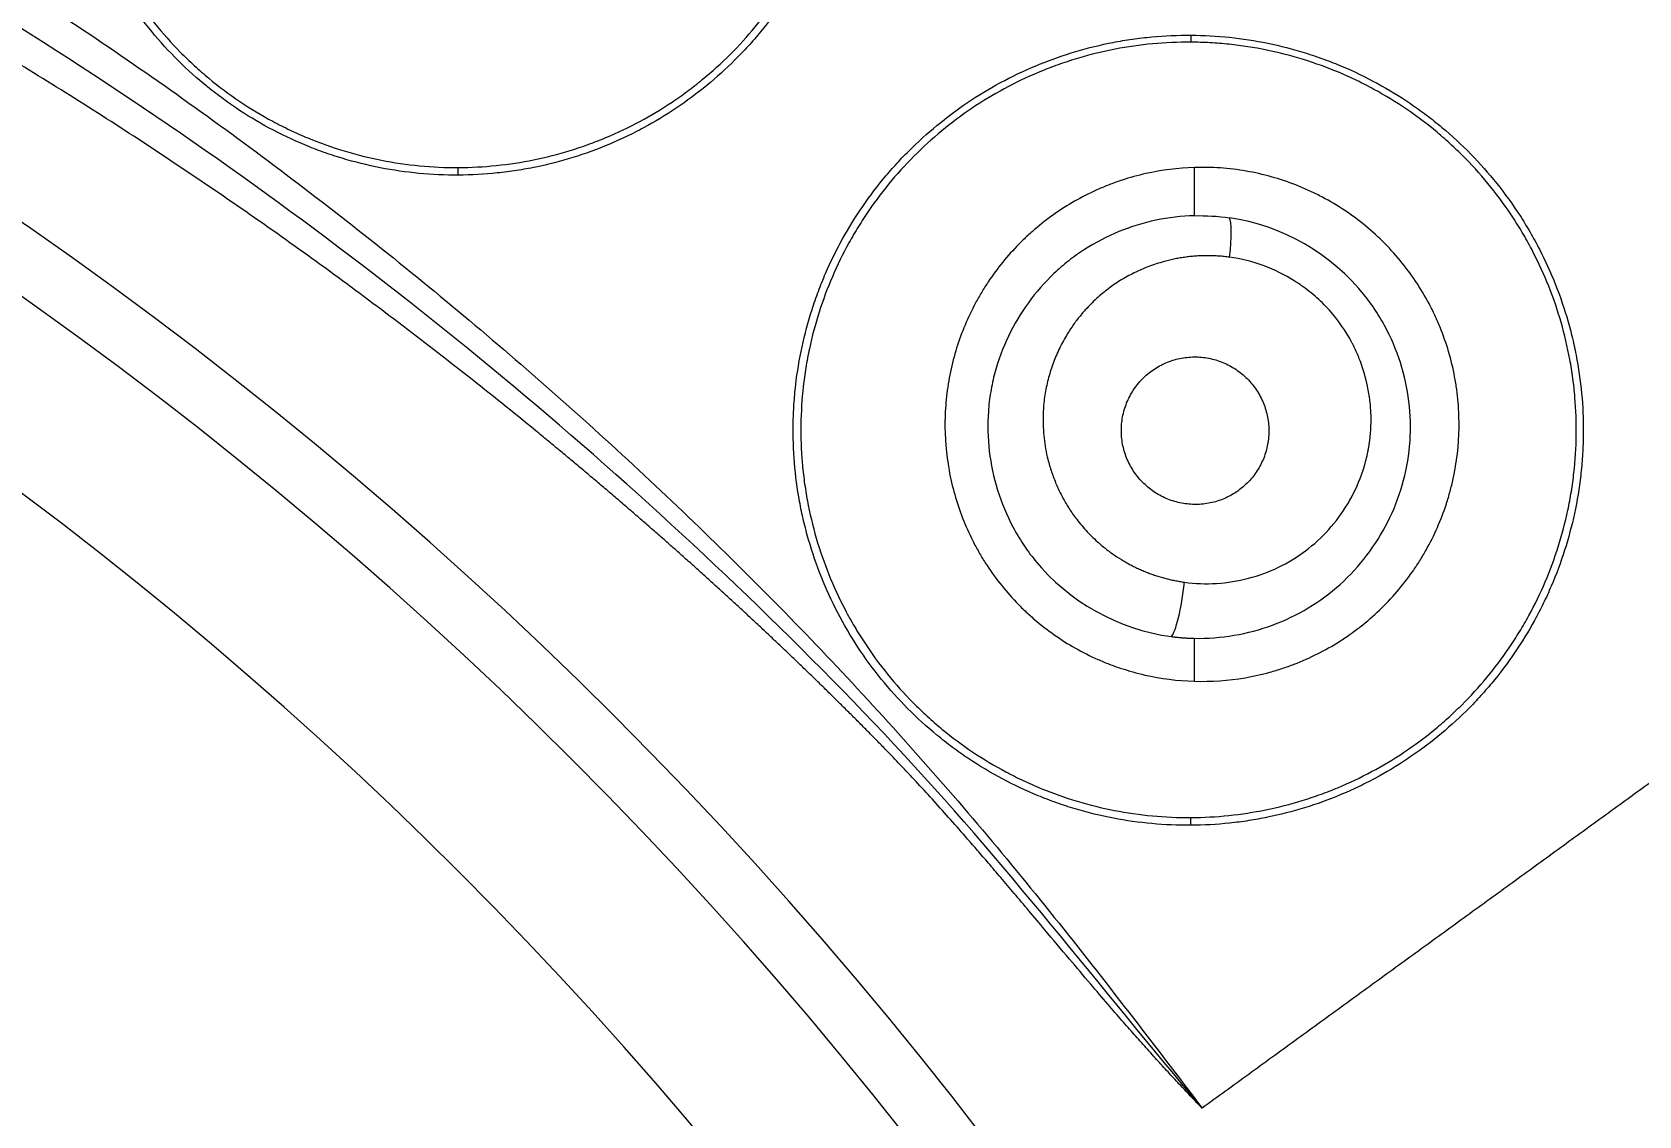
# Model space of a CAD drawing. Extents: x 541 to 1062, y 0 to 382.
# Drawn here: x 910.61 to 920.56, y 292.12 to 298.83 of the extents above; entities that cross this region are included whole.
import ezdxf

# ---------------------------------------------------------------- set-up
doc = ezdxf.new("R2010")
doc.units = 0
doc.header["$LTSCALE"] = 10
doc.header["$MEASUREMENT"] = 0
doc.header["$PDMODE"] = 3
doc.header["$PDSIZE"] = -10
doc.layers.get('0').update_dxf_attribs({"linetype": 'CONTINUOUS'})
doc.layers.get('DEFPOINTS').update_dxf_attribs({"linetype": 'CONTINUOUS'})
doc.layers.add('1', color=7, linetype='CONTINUOUS')
doc.styles.add('Daelim Dimension', font='')
doc.styles.get('Daelim Dimension').set_extended_font_data('NanumGothic')
doc.dimstyles.new('DEFAULT', dxfattribs={"dimscale": 2, "dimtxt": 2, "dimasz": 2, "dimexe": 0, "dimexo": 2, "dimgap": 1, "dimtad": 1, "dimdec": 1, "dimzin": 9, "dimdsep": 46, "dimtxsty": 'Daelim Dimension', "dimcen": 0.5, "dimclrd": 252, "dimclre": 252, "dimclrt": 3, "dimadec": 1, "dimazin": 0, "dimtfac": 1, "dimtdec": 1, "dimtix": 1, "dimtmove": 0, "dimatfit": 3, "dimfxl": 1, "dimtolj": 1, "dimtzin": 1, "dimlwd": 9, "dimlwe": 9, "dimarcsym": 0})

# ---------------------------------------------------------------- blocks, each defined once
blk = doc.blocks.new('*D10')
at = {"color": 5, "linetype": 'ByBlock', "lineweight": 9, "ltscale": 0.5, "transparency": 16777216}
for p, q in [((845.7003, 280.0728), (845.7003, 341.2206)), ((849.7003, 341.2206), (941.7003, 341.2206)), ((945.7003, 280.0745), (945.7003, 341.2206))]:
    blk.add_line(p, q, dxfattribs=at)
at = {"color": 5, "ltscale": 0.5, "transparency": 16777216}
for points in [[(849.7003, 341.8873), (849.7003, 340.5539), (845.7003, 341.2206)], [(941.7003, 341.8873), (941.7003, 340.5539), (945.7003, 341.2206)]]:
    blk.add_solid(points, dxfattribs=at)
at = {"layer": 'DEFPOINTS', "color": 0, "ltscale": 0.5, "transparency": 16777216}
for p in [(945.7003, 341.2206), (845.7003, 276.0728), (945.7003, 276.0745)]:
    blk.add_point(p, dxfattribs=at)
at = {"color": 7, "ltscale": 0.5, "transparency": 16777216, "insert": (895.7003, 346.2206), "char_height": 6, "attachment_point": 5, "style": 'Daelim Dimension'}
blk.add_mtext('\\A1;%%C100', dxfattribs=at)

msp = doc.modelspace()

# ---------------------------------------------------------------- linework, layer by layer
at = {"layer": '1', "color": 7, "linetype": 'Continuous', "lineweight": 13}
for p, q in [((917.7832, 298.8104), (917.7832, 298.7672)), ((913.249, 297.9442), (913.249, 297.9911)), ((917.8057, 297.6932), (917.806, 297.9917)), ((917.803, 295.0774), (917.8027, 294.8117)), ((917.7832, 293.9201), (917.7832, 293.9681))]:
    msp.add_line(p, q, dxfattribs=at)
at = {"layer": '1', "color": 7, "linetype": 'Continuous', "lineweight": 18}
for radius, start, end in [(45.3527, 272.37375, 90), (41.78, 282.53337, 97.46663), (41.2, 272.64772, 90)]:
    msp.add_arc((895.7003, 276.0745), radius, start, end, dxfattribs=at)
at = {"layer": '1', "color": 7, "linetype": 'Continuous', "lineweight": 13}
for radius, start, end in [(26.1892, 270, 90), (25.8133, 0, 90), (24.8272, 0, 180)]:
    msp.add_arc((895.7003, 276.0745), radius, start, end, dxfattribs=at)
for centre, major_axis, ratio, start_param, end_param in [((917.9735, 297.3888), (-0.041, -0.2972), 0.144323, 1.751038, 2.964954), ((917.6952, 295.3819), (0.041, 0.2972), 0.143923, 3.317981, 4.877074)]:
    msp.add_ellipse(centre, major_axis=major_axis, ratio=ratio, start_param=start_param, end_param=end_param, dxfattribs=at)
at = {"layer": '1', "color": 7, "linetype": 'Continuous', "lineweight": 18}
for points, weights in [([(945.7003, 276.0745), (945.7003, 307.3351), (922.9618, 326.0745), (895.7003, 326.0745)], [0.718695432068, 0.639202599743, 0.732970789054, 1]), ([(928.1535, 243.6212), (962.1214, 277.5891), (943.7381, 321.9703), (895.7003, 321.9703)], [1, 0.588455621576, 0.588455621576, 1])]:
    msp.add_rational_spline(points, weights, degree=3, dxfattribs=at)
at = {"layer": '1', "color": 7, "linetype": 'Continuous', "lineweight": 13}
for points, knots in [([(895.7003, 318.4396), (898.4731, 318.4396), (901.2458, 318.1665), (906.6848, 317.0846), (909.351, 316.2759), (914.4744, 314.1537), (916.9316, 312.8403), (921.5426, 309.7593), (923.6963, 307.9918), (927.6176, 304.0705), (929.3851, 301.9168), (932.4661, 297.3058), (933.7795, 294.8486), (935.9017, 289.7252), (936.7104, 287.059), (937.7923, 281.62), (938.0654, 278.8473), (938.0654, 276.0745)], [0, 0, 0, 0, 0.125, 0.125, 0.25, 0.25, 0.375, 0.375, 0.5, 0.5, 0.625, 0.625, 0.75, 0.75, 0.875, 0.875, 1, 1, 1, 1]), ([(897.61, 303.404), (897.8586, 303.3887), (898.1069, 303.3706), (898.6028, 303.3271), (898.8504, 303.3016), (899.5917, 303.2121), (900.0841, 303.1356), (901.0639, 302.9545), (901.5514, 302.8499), (902.5202, 302.6167), (903.0016, 302.4881), (903.9567, 302.2051), (904.4304, 302.0506), (905.3686, 301.7157), (905.833, 301.5353), (907.2106, 300.9561), (908.1078, 300.5196), (909.414, 299.7937), (909.8428, 299.5399), (910.6858, 299.0092), (911.1001, 298.7323), (911.9129, 298.1565), (912.3114, 297.8575), (913.092, 297.2387), (913.4741, 296.9188), (914.2207, 296.2591), (914.5851, 295.9193), (915.1171, 295.3947), (915.292, 295.2174), (915.6362, 294.8575), (915.8056, 294.675), (916.1387, 294.3047), (916.3024, 294.117), (916.6243, 293.737), (916.7824, 293.5447), (917.0937, 293.156), (917.2469, 292.9597), (917.5516, 292.5657), (917.7029, 292.368), (917.8535, 292.1698)], [0, 0, 0, 0, 0.03125, 0.03125, 0.0625, 0.0625, 0.125, 0.125, 0.1875, 0.1875, 0.25, 0.25, 0.3125, 0.3125, 0.375, 0.375, 0.5, 0.5, 0.5625, 0.5625, 0.625, 0.625, 0.6875, 0.6875, 0.75, 0.75, 0.8125, 0.8125, 0.84375, 0.84375, 0.875, 0.875, 0.90625, 0.90625, 0.9375, 0.9375, 0.96875, 0.96875, 1, 1, 1, 1]), ([(917.8057, 297.693), (917.6451, 297.689), (917.4068, 297.6387), (917.1928, 297.5276), (917.0916, 297.4625), (917.0588, 297.4391), (916.9956, 297.3894), (916.8436, 297.2578), (916.676, 297.0267), (916.5771, 296.7612), (916.5511, 296.6423), (916.5375, 296.5623), (916.5327, 296.5218), (916.5184, 296.3185), (916.5481, 296.0694), (916.6589, 295.8015), (916.722, 295.6949), (916.7675, 295.626), (916.792, 295.5927), (917.0266, 295.3046), (917.3347, 295.1315), (917.6624, 295.0883)], [0, 0, 0, 0, 0.125, 0.1875, 0.1875, 0.21875, 0.21875, 0.25, 0.375, 0.4375, 0.46875, 0.46875, 0.5, 0.5, 0.625, 0.6875, 0.71875, 0.71875, 0.75, 0.75, 1, 1, 1, 1]), ([(917.803, 295.0776), (917.97, 295.074), (918.2179, 295.1171), (918.4401, 295.2237), (918.5802, 295.3079), (918.6461, 295.3567), (918.828, 295.5204), (918.9785, 295.7189), (919.0689, 295.9476), (919.1145, 296.1043), (919.1298, 296.1848), (919.1518, 296.4292), (919.1267, 296.679), (919.0195, 296.9498), (918.9575, 297.0583), (918.9125, 297.1285), (918.8883, 297.1626), (918.6553, 297.4577), (918.3484, 297.6334), (918.0214, 297.6803)], [0, 0, 0, 0, 0.125, 0.1875, 0.1875, 0.25, 0.25, 0.375, 0.4375, 0.4375, 0.5, 0.5, 0.625, 0.6875, 0.71875, 0.71875, 0.75, 0.75, 1, 1, 1, 1]), ([(922.7301, 295.7128), (922.6851, 295.6801), (922.5952, 295.6148), (922.4602, 295.5167), (922.3248, 295.4184), (922.1893, 295.3198), (922.0534, 295.2211), (921.9173, 295.1222), (921.7809, 295.0231), (921.6442, 294.9238), (921.5073, 294.8244), (921.3701, 294.7247), (921.2326, 294.6248), (921.0949, 294.5247), (920.9569, 294.4245), (920.8186, 294.324), (920.6801, 294.2234), (920.5413, 294.1225), (920.4023, 294.0215), (920.2629, 293.9203), (920.1233, 293.8188), (919.9835, 293.7172), (919.8433, 293.6154), (919.7029, 293.5134), (919.5623, 293.4112), (919.4213, 293.3088), (919.2801, 293.2062), (919.1387, 293.1034), (918.9969, 293.0005), (918.8549, 292.8973), (918.7127, 292.7939), (918.5701, 292.6904), (918.4273, 292.5866), (918.2843, 292.4827), (918.1409, 292.3786), (917.9973, 292.2742), (917.9015, 292.2046), (917.8535, 292.1698)], [0, 0, 0, 0, 0.027841, 0.055724, 0.083651, 0.11162, 0.139633, 0.167688, 0.195786, 0.223928, 0.252112, 0.28034, 0.30861, 0.336923, 0.36528, 0.393679, 0.422121, 0.450607, 0.479135, 0.507706, 0.536321, 0.564978, 0.593679, 0.622422, 0.651208, 0.680038, 0.70891, 0.737826, 0.766784, 0.795786, 0.82483, 0.853917, 0.883048, 0.912221, 0.941438, 0.970697, 1, 1, 1, 1])]:
    msp.add_open_spline(points, degree=3, knots=knots, dxfattribs=at)
at = {"layer": '1', "color": 7, "linetype": 'Continuous', "lineweight": 18}
for points, knots in [([(917.8535, 292.1698), (917.2228, 292.9189), (916.6221, 293.7021), (915.2733, 295.1386), (914.5558, 295.8158), (912.3046, 297.7367), (910.6639, 298.8607), (905.4426, 301.6646), (901.5386, 302.7829), (897.5698, 303.0309)], [0, 0, 0, 0, 0.125, 0.125, 0.25, 0.25, 0.5, 0.5, 1, 1, 1, 1]), ([(913.249, 297.9442), (913.1675, 297.9438), (913.0057, 297.9512), (912.7661, 297.9859), (912.6086, 298.025), (912.4912, 298.0604), (912.4521, 298.0733), (912.375, 298.1009), (912.337, 298.1156), (912.2242, 298.1625), (912.0776, 298.2322), (911.9385, 298.3162), (911.837, 298.3847), (911.8036, 298.4084), (911.7543, 298.4454), (911.738, 298.4579), (911.7058, 298.4834), (911.6263, 298.5479), (911.4918, 298.6718), (911.3841, 298.7928), (911.3079, 298.8876), (911.2709, 298.936), (911.2356, 298.986), (911.2124, 299.0197), (911.201, 299.0367), (911.1453, 299.1222), (911.1046, 299.1922), (911.0304, 299.3353), (910.9637, 299.4815), (910.9115, 299.6339), (910.8835, 299.7311), (910.8781, 299.7507), (910.8679, 299.7898), (910.8533, 299.8485), (910.841, 299.9075), (910.8194, 300.0255), (910.7984, 300.1834), (910.7928, 300.3425), (910.7945, 300.4622), (910.796, 300.5022), (910.8011, 300.5822), (910.8046, 300.622), (910.818, 300.7407), (910.8434, 300.8969), (910.8836, 301.0494), (910.9194, 301.1624), (910.9322, 301.1998), (910.9597, 301.2741), (910.9745, 301.3111), (911.0214, 301.421), (911.0907, 301.5633), (911.2137, 301.7644), (911.3085, 301.8902), (911.3844, 301.9815), (911.4106, 302.0114), (911.4645, 302.0701), (911.4921, 302.0987), (911.5767, 302.1822), (911.6942, 302.2875), (911.8848, 302.4276), (912.0213, 302.5089), (912.1098, 302.5559), (912.1276, 302.565), (912.1635, 302.5829), (912.2175, 302.6091), (912.2722, 302.6331), (912.3826, 302.6785), (912.5324, 302.7316), (912.6872, 302.77), (912.8053, 302.7932), (912.845, 302.8), (912.925, 302.8117), (912.9653, 302.8165), (913.0864, 302.828), (913.1675, 302.8317), (913.249, 302.8313)], [0, 0, 0, 0, 0.03125, 0.0625, 0.09375, 0.09375, 0.109375, 0.109375, 0.125, 0.125, 0.15625, 0.1875, 0.1875, 0.203125, 0.203125, 0.210938, 0.210938, 0.21875, 0.25, 0.28125, 0.28125, 0.296875, 0.304688, 0.304688, 0.3125, 0.3125, 0.34375, 0.34375, 0.375, 0.40625, 0.40625, 0.414063, 0.414063, 0.421875, 0.4375, 0.4375, 0.46875, 0.5, 0.5, 0.515625, 0.515625, 0.53125, 0.53125, 0.5625, 0.59375, 0.59375, 0.609375, 0.609375, 0.625, 0.625, 0.65625, 0.6875, 0.71875, 0.71875, 0.734375, 0.734375, 0.75, 0.75, 0.78125, 0.8125, 0.84375, 0.84375, 0.851563, 0.851563, 0.859375, 0.875, 0.875, 0.90625, 0.9375, 0.9375, 0.953125, 0.953125, 0.96875, 0.96875, 1, 1, 1, 1]), ([(913.249, 302.8313), (913.33, 302.8309), (913.4909, 302.8221), (913.7287, 302.7854), (913.8849, 302.7452), (913.9819, 302.7151), (914.0012, 302.7088), (914.0398, 302.6957), (914.0591, 302.6889), (914.1165, 302.6679), (914.1542, 302.6529), (914.266, 302.6055), (914.4112, 302.5351), (914.5489, 302.4507), (914.6494, 302.382), (914.6823, 302.3583), (914.7311, 302.3212), (914.7472, 302.3086), (914.7791, 302.2831), (914.8579, 302.2185), (914.991, 302.0945), (915.0975, 301.9736), (915.1729, 301.879), (915.2094, 301.8307), (915.2443, 301.7809), (915.2672, 301.7474), (915.2784, 301.7304), (915.3335, 301.645), (915.3738, 301.5751), (915.4471, 301.4324), (915.513, 301.2868), (915.5644, 301.1352), (915.5975, 301.0193), (915.6076, 300.9802), (915.6258, 300.9021), (915.6338, 300.8629), (915.6552, 300.7454), (915.6758, 300.5883), (915.6811, 300.4303), (915.6793, 300.3114), (915.6777, 300.2718), (915.6739, 300.2122), (915.6724, 300.1923), (915.6689, 300.1527), (915.6589, 300.054), (915.6305, 299.8792), (915.5707, 299.652), (915.5163, 299.5045), (915.4776, 299.4135), (915.4697, 299.3954), (915.4533, 299.3595), (915.4282, 299.306), (915.4014, 299.2536), (915.3452, 299.1505), (915.2641, 299.0172), (915.1705, 298.8921), (915.0956, 298.8014), (915.0698, 298.7717), (915.03, 298.7279), (915.0165, 298.7134), (914.9892, 298.6848), (914.9201, 298.6144), (914.7892, 298.496), (914.6009, 298.3559), (914.466, 298.2745), (914.3613, 298.218), (914.3256, 298.1999), (914.2539, 298.1656), (914.2177, 298.1494), (914.1081, 298.1035), (913.9597, 298.0496), (913.8063, 298.0102), (913.6894, 297.9862), (913.6502, 297.9791), (913.571, 297.9668), (913.531, 297.9617), (913.4106, 297.9491), (913.33, 297.9446), (913.249, 297.9442)], [0, 0, 0, 0, 0.03125, 0.0625, 0.09375, 0.09375, 0.101562, 0.101562, 0.109375, 0.109375, 0.125, 0.125, 0.15625, 0.1875, 0.1875, 0.203125, 0.203125, 0.210937, 0.210937, 0.21875, 0.25, 0.28125, 0.28125, 0.296875, 0.304687, 0.304687, 0.3125, 0.3125, 0.34375, 0.34375, 0.375, 0.40625, 0.40625, 0.421875, 0.421875, 0.4375, 0.4375, 0.46875, 0.5, 0.5, 0.515625, 0.515625, 0.523438, 0.523438, 0.53125, 0.5625, 0.59375, 0.625, 0.625, 0.632813, 0.632813, 0.640625, 0.65625, 0.65625, 0.6875, 0.71875, 0.71875, 0.734375, 0.734375, 0.742187, 0.742187, 0.75, 0.78125, 0.8125, 0.84375, 0.84375, 0.859375, 0.859375, 0.875, 0.875, 0.90625, 0.9375, 0.9375, 0.953125, 0.953125, 0.96875, 0.96875, 1, 1, 1, 1]), ([(913.249, 302.7903), (913.1692, 302.7906), (913.0901, 302.787), (912.9334, 302.7722), (912.7782, 302.7498), (912.626, 302.7123), (912.5128, 302.6785), (912.4753, 302.6663), (912.4007, 302.6399), (912.364, 302.6259), (912.2551, 302.5813), (912.1138, 302.5151), (911.9801, 302.4358), (911.8826, 302.3714), (911.8346, 302.338), (911.7876, 302.3027), (911.7566, 302.2787), (911.7411, 302.2665), (911.665, 302.2047), (911.5489, 302.1007), (911.3918, 301.9297), (911.2982, 301.8058), (911.2433, 301.7252), (911.2325, 301.7089), (911.2113, 301.6761), (911.2009, 301.6594), (911.1702, 301.6093), (911.1507, 301.5755), (911.0947, 301.473), (911.027, 301.3334), (910.9731, 301.188), (910.938, 301.0768), (910.9271, 301.0394), (910.9072, 300.9637), (910.8981, 300.9255), (910.8737, 300.8099), (910.8489, 300.6553), (910.8345, 300.4221), (910.8401, 300.2656), (910.8501, 300.1479), (910.8544, 300.1086), (910.8651, 300.0299), (910.8713, 299.9908), (910.893, 299.8743), (910.9294, 299.7212), (910.9806, 299.5724), (911.0393, 299.4257), (911.0724, 299.3535), (911.1464, 299.2113), (911.2269, 299.074), (911.3667, 298.8819), (911.4726, 298.7631), (911.5428, 298.6919), (911.5571, 298.6778), (911.586, 298.6499), (911.6007, 298.6361), (911.6451, 298.5953), (911.6753, 298.569), (911.7675, 298.4925), (911.8949, 298.3972), (912.031, 298.3151), (912.1363, 298.2584), (912.172, 298.2403), (912.2445, 298.2059), (912.2813, 298.1895), (912.3923, 298.1435), (912.5422, 298.09), (912.7727, 298.0326), (912.9301, 298.0096), (913.0894, 297.9944), (913.1692, 297.9908), (913.249, 297.9911)], [0, 0, 0, 0, 0.03125, 0.03125, 0.0625, 0.09375, 0.09375, 0.109375, 0.109375, 0.125, 0.125, 0.15625, 0.1875, 0.1875, 0.203125, 0.210938, 0.210938, 0.21875, 0.21875, 0.25, 0.28125, 0.3125, 0.3125, 0.320313, 0.320313, 0.328125, 0.328125, 0.34375, 0.34375, 0.375, 0.40625, 0.40625, 0.421875, 0.421875, 0.4375, 0.4375, 0.46875, 0.5, 0.53125, 0.53125, 0.546875, 0.546875, 0.5625, 0.5625, 0.59375, 0.625, 0.625, 0.65625, 0.65625, 0.6875, 0.71875, 0.75, 0.75, 0.757812, 0.757812, 0.765625, 0.765625, 0.78125, 0.78125, 0.8125, 0.84375, 0.84375, 0.859375, 0.859375, 0.875, 0.875, 0.90625, 0.9375, 0.96875, 0.96875, 1, 1, 1, 1]), ([(913.249, 297.9911), (913.3284, 297.9915), (913.4069, 297.9958), (913.5625, 298.0119), (913.7166, 298.0355), (913.8677, 298.074), (913.9798, 298.1084), (914.017, 298.1209), (914.091, 298.1476), (914.1274, 298.1618), (914.2354, 298.207), (914.3754, 298.2737), (914.5078, 298.3534), (914.6043, 298.418), (914.636, 298.4403), (914.6984, 298.4866), (914.7292, 298.5106), (914.8198, 298.5848), (914.9346, 298.6889), (915.0901, 298.8596), (915.1826, 298.9831), (915.2476, 299.0794), (915.2686, 299.1121), (915.3091, 299.1788), (915.3284, 299.2125), (915.3838, 299.3146), (915.4507, 299.4536), (915.5306, 299.6705), (915.5699, 299.8208), (915.5941, 299.9357), (915.6012, 299.9741), (915.6134, 300.051), (915.6186, 300.0896), (915.6314, 300.2052), (915.6408, 300.3598), (915.6353, 300.5153), (915.6254, 300.6321), (915.6212, 300.6711), (915.6133, 300.7297), (915.6104, 300.7493), (915.6042, 300.7882), (915.5875, 300.8852), (915.547, 301.0566), (915.4964, 301.2046), (915.4385, 301.3503), (915.4058, 301.4221), (915.3602, 301.5103), (915.3508, 301.5279), (915.3317, 301.5628), (915.3024, 301.6146), (915.2713, 301.6651), (915.2068, 301.7644), (915.1146, 301.8921), (915.0099, 302.0104), (914.9267, 302.0957), (914.8982, 302.1235), (914.8395, 302.1779), (914.8095, 302.2043), (914.7181, 302.2809), (914.5919, 302.3764), (914.4571, 302.4589), (914.3529, 302.5158), (914.3, 302.543), (914.2458, 302.5684), (914.2095, 302.5848), (914.1911, 302.5929), (914.0992, 302.6317), (913.9503, 302.6861), (913.7217, 302.7449), (913.5657, 302.7691), (913.4473, 302.7815), (913.4076, 302.7846), (913.3284, 302.7889), (913.2887, 302.7901), (913.249, 302.7903)], [0, 0, 0, 0, 0.03125, 0.03125, 0.0625, 0.09375, 0.09375, 0.109375, 0.109375, 0.125, 0.125, 0.15625, 0.1875, 0.1875, 0.203125, 0.203125, 0.21875, 0.21875, 0.25, 0.28125, 0.3125, 0.3125, 0.328125, 0.328125, 0.34375, 0.34375, 0.375, 0.40625, 0.4375, 0.4375, 0.453125, 0.453125, 0.46875, 0.46875, 0.5, 0.53125, 0.53125, 0.546875, 0.546875, 0.554687, 0.554687, 0.5625, 0.59375, 0.625, 0.625, 0.65625, 0.65625, 0.664062, 0.664062, 0.671875, 0.6875, 0.6875, 0.71875, 0.75, 0.75, 0.765625, 0.765625, 0.78125, 0.78125, 0.8125, 0.84375, 0.84375, 0.859375, 0.867187, 0.867187, 0.875, 0.875, 0.90625, 0.9375, 0.96875, 0.96875, 0.984375, 0.984375, 1, 1, 1, 1]), ([(917.8535, 292.1698), (917.8426, 292.181), (917.8207, 292.2036), (917.7876, 292.2381), (917.754, 292.2734), (917.72, 292.3094), (917.6856, 292.3463), (917.6508, 292.3839), (917.6155, 292.4223), (917.5797, 292.4615), (917.5436, 292.5014), (917.5069, 292.5421), (917.4699, 292.5837), (917.4324, 292.6259), (917.3945, 292.669), (917.3403, 292.7309), (917.2628, 292.8207), (917.1548, 292.9472), (917.0242, 293.1013), (916.8971, 293.2523), (916.7832, 293.3879), (916.6923, 293.4955), (916.609, 293.5938), (916.5333, 293.6827), (916.4651, 293.7621), (916.3871, 293.8521), (916.2978, 293.9537), (916.1953, 294.068), (916.0959, 294.1767), (915.9996, 294.2796), (915.9164, 294.3663), (915.8455, 294.4388), (915.7859, 294.4992), (915.726, 294.5597), (915.6656, 294.6201), (915.6048, 294.6805), (915.5435, 294.7409), (915.4819, 294.8012), (915.4198, 294.8615), (915.3572, 294.9218), (915.2943, 294.9821), (915.2309, 295.0423), (915.1671, 295.1025), (915.1029, 295.1627), (915.0382, 295.2229), (914.9732, 295.283), (914.9077, 295.3432), (914.8417, 295.4033), (914.7754, 295.4633), (914.7086, 295.5234), (914.6414, 295.5834), (914.5737, 295.6434), (914.5057, 295.7034), (914.4372, 295.7634), (914.3683, 295.8233), (914.2989, 295.8833), (914.2291, 295.9432), (914.1589, 296.0031), (914.0883, 296.0629), (914.0173, 296.1228), (913.9458, 296.1826), (913.8739, 296.2425), (913.8015, 296.3023), (913.6141, 296.4563), (913.3095, 296.7012), (912.8837, 297.0305), (912.4529, 297.3509), (912.0171, 297.6623), (911.5763, 297.9648), (911.1303, 298.2585), (910.6791, 298.5433), (910.2226, 298.8194), (909.7608, 299.0867), (909.2935, 299.3454), (908.5459, 299.7408), (907.5045, 300.2448), (906.1507, 300.8135), (904.7658, 301.3107), (903.7707, 301.6098), (903.1864, 301.7673), (903.023, 301.8103), (902.8594, 301.8524), (902.6957, 301.8934), (902.5319, 301.9334), (902.368, 301.9724), (902.204, 302.0104), (902.0398, 302.0474), (901.8755, 302.0834), (901.711, 302.1184), (901.5464, 302.1523), (901.3817, 302.1853), (901.2169, 302.2173), (901.0518, 302.2483), (900.8867, 302.2782), (900.7214, 302.3072), (900.5559, 302.3352), (900.3903, 302.3621), (900.2246, 302.3881), (900.0587, 302.413), (899.8926, 302.437), (899.7264, 302.4599), (899.5601, 302.4818), (899.3935, 302.5028), (899.2268, 302.5227), (899.06, 302.5416), (898.893, 302.5595), (898.7258, 302.5764), (898.5584, 302.5923), (898.3909, 302.6072), (898.2232, 302.6211), (898.0553, 302.634), (897.8873, 302.6459), (897.7191, 302.6568), (897.6068, 302.6632), (897.5507, 302.6665)], [0, 0, 0, 0, 0.001994, 0.004025, 0.006093, 0.008197, 0.010339, 0.012518, 0.014733, 0.016985, 0.019275, 0.021601, 0.023965, 0.026366, 0.028803, 0.031278, 0.036841, 0.043911, 0.052487, 0.062567, 0.069063, 0.075045, 0.080516, 0.085474, 0.08992, 0.093855, 0.100642, 0.107161, 0.113414, 0.119401, 0.125125, 0.128717, 0.132321, 0.135937, 0.139565, 0.143205, 0.146857, 0.150521, 0.154197, 0.157886, 0.161587, 0.1653, 0.169026, 0.172764, 0.176515, 0.180278, 0.184054, 0.187843, 0.191645, 0.195459, 0.199287, 0.203127, 0.20698, 0.210846, 0.214726, 0.218618, 0.222524, 0.226443, 0.230375, 0.234321, 0.23828, 0.242252, 0.246238, 0.250238, 0.27317, 0.296026, 0.31882, 0.341561, 0.364262, 0.386934, 0.409589, 0.43224, 0.454898, 0.477574, 0.500281, 0.562651, 0.624903, 0.687281, 0.75003, 0.757212, 0.764389, 0.77156, 0.778725, 0.785886, 0.793041, 0.800193, 0.80734, 0.814483, 0.821623, 0.82876, 0.835895, 0.843026, 0.850156, 0.857284, 0.864411, 0.871537, 0.878662, 0.885786, 0.892911, 0.900036, 0.907161, 0.914288, 0.921415, 0.928545, 0.935676, 0.94281, 0.949946, 0.957085, 0.964227, 0.971373, 0.978523, 0.985678, 0.992836, 1, 1, 1, 1]), ([(917.7832, 293.9201), (917.7022, 293.9195), (917.6218, 293.923), (917.4619, 293.9377), (917.3824, 293.949), (917.2245, 293.9795), (917.1461, 293.9986), (917.0486, 294.0277), (917.0292, 294.0337), (916.9903, 294.0464), (916.9709, 294.053), (916.9132, 294.0734), (916.8751, 294.0879), (916.7624, 294.1342), (916.6157, 294.2032), (916.4763, 294.2865), (916.3746, 294.3545), (916.3412, 294.378), (916.2752, 294.427), (916.2427, 294.4525), (916.1477, 294.5308), (916.0271, 294.6409), (915.9185, 294.762), (915.8159, 294.8887), (915.7676, 294.9547), (915.6772, 295.0926), (915.6358, 295.1631), (915.5607, 295.3073), (915.4931, 295.4547), (915.4403, 295.6083), (915.4063, 295.7258), (915.3959, 295.7655), (915.3773, 295.8447), (915.369, 295.8844), (915.3471, 296.0037), (915.326, 296.1633), (915.3207, 296.3237), (915.3226, 296.4445), (915.3243, 296.4848), (915.3296, 296.5655), (915.3332, 296.6057), (915.347, 296.7254), (915.3732, 296.8828), (915.4143, 297.0362), (915.4507, 297.1498), (915.4703, 297.2062), (915.492, 297.262), (915.507, 297.2991), (915.5147, 297.3176), (915.5545, 297.4094), (915.6247, 297.5519), (915.7491, 297.753), (915.8448, 297.8787), (915.9086, 297.9546), (915.9216, 297.9696), (915.948, 297.9994), (915.9614, 298.0142), (916.002, 298.058), (916.0297, 298.0864), (916.1146, 298.1694), (916.2326, 298.2739), (916.3599, 298.3666), (916.4919, 298.4532), (916.5602, 298.4935), (916.7018, 298.5677), (916.846, 298.6345), (917.0698, 298.713), (917.2241, 298.7508), (917.3417, 298.7736), (917.3812, 298.7802), (917.461, 298.7916), (917.5011, 298.7963), (917.6215, 298.8075), (917.7021, 298.811), (917.7832, 298.8104)], [0, 0, 0, 0, 0.03125, 0.03125, 0.0625, 0.0625, 0.09375, 0.09375, 0.101563, 0.101563, 0.109375, 0.109375, 0.125, 0.125, 0.15625, 0.1875, 0.1875, 0.203125, 0.203125, 0.21875, 0.21875, 0.25, 0.28125, 0.28125, 0.3125, 0.3125, 0.34375, 0.34375, 0.375, 0.40625, 0.40625, 0.421875, 0.421875, 0.4375, 0.4375, 0.46875, 0.5, 0.5, 0.515625, 0.515625, 0.53125, 0.53125, 0.5625, 0.59375, 0.59375, 0.609375, 0.617188, 0.617188, 0.625, 0.625, 0.65625, 0.6875, 0.71875, 0.71875, 0.726563, 0.726563, 0.734375, 0.734375, 0.75, 0.75, 0.78125, 0.8125, 0.8125, 0.84375, 0.84375, 0.875, 0.90625, 0.9375, 0.9375, 0.953125, 0.953125, 0.96875, 0.96875, 1, 1, 1, 1]), ([(917.7832, 298.7672), (917.7037, 298.7677), (917.625, 298.7642), (917.469, 298.7497), (917.3144, 298.7277), (917.1627, 298.6907), (917.05, 298.6573), (917.0126, 298.6453), (916.9382, 298.6192), (916.9015, 298.6053), (916.7928, 298.5611), (916.6517, 298.4955), (916.5181, 298.4169), (916.3881, 298.3317), (916.325, 298.2858), (916.2027, 298.1873), (916.0862, 298.0836), (915.9284, 297.9131), (915.8344, 297.7895), (915.7682, 297.6929), (915.7468, 297.6601), (915.7055, 297.5931), (915.6858, 297.5592), (915.6292, 297.4565), (915.5608, 297.3165), (915.5064, 297.1707), (915.459, 297.022), (915.4388, 296.9462), (915.4182, 296.8495), (915.4143, 296.83), (915.407, 296.7912), (915.3968, 296.7329), (915.3887, 296.6745), (915.3756, 296.5574), (915.3658, 296.401), (915.3713, 296.2437), (915.3813, 296.1254), (915.3856, 296.0859), (915.3936, 296.0266), (915.3966, 296.0068), (915.4029, 295.9674), (915.4199, 295.8693), (915.4612, 295.696), (915.5129, 295.5464), (915.572, 295.3992), (915.6054, 295.3267), (915.6614, 295.2197), (915.6809, 295.1846), (915.7214, 295.1157), (915.7425, 295.0819), (915.8082, 294.9821), (915.902, 294.8539), (916.0084, 294.7351), (916.079, 294.664), (916.0933, 294.6499), (916.1223, 294.622), (916.1371, 294.6083), (916.1817, 294.5676), (916.2119, 294.5414), (916.3044, 294.4651), (916.4321, 294.3702), (916.5683, 294.2885), (916.6737, 294.2322), (916.7094, 294.2143), (916.7638, 294.1887), (916.782, 294.1803), (916.8187, 294.1641), (916.9107, 294.1249), (917.079, 294.0653), (917.2322, 294.0275), (917.3872, 293.9973), (917.4657, 293.986), (917.6243, 293.9711), (917.7037, 293.9676), (917.7832, 293.9681)], [0, 0, 0, 0, 0.03125, 0.03125, 0.0625, 0.09375, 0.09375, 0.109375, 0.109375, 0.125, 0.125, 0.15625, 0.1875, 0.1875, 0.21875, 0.21875, 0.25, 0.28125, 0.3125, 0.3125, 0.328125, 0.328125, 0.34375, 0.34375, 0.375, 0.40625, 0.40625, 0.4375, 0.4375, 0.445312, 0.445312, 0.453125, 0.46875, 0.46875, 0.5, 0.53125, 0.53125, 0.546875, 0.546875, 0.554687, 0.554687, 0.5625, 0.59375, 0.625, 0.625, 0.65625, 0.65625, 0.671875, 0.671875, 0.6875, 0.6875, 0.71875, 0.75, 0.75, 0.757812, 0.757812, 0.765625, 0.765625, 0.78125, 0.78125, 0.8125, 0.84375, 0.84375, 0.859375, 0.859375, 0.867187, 0.867187, 0.875, 0.90625, 0.9375, 0.9375, 0.96875, 0.96875, 1, 1, 1, 1]), ([(917.7832, 298.8104), (917.8635, 298.8099), (918.0231, 298.801), (918.2593, 298.7644), (918.4145, 298.7246), (918.5108, 298.6947), (918.5301, 298.6885), (918.5684, 298.6755), (918.5876, 298.6688), (918.6447, 298.6479), (918.6823, 298.6331), (918.7937, 298.5859), (918.9386, 298.516), (919.076, 298.4322), (919.1762, 298.364), (919.2092, 298.3403), (919.2741, 298.2912), (919.3061, 298.2657), (919.3998, 298.1872), (919.5186, 298.0771), (919.6789, 297.8959), (919.7739, 297.7644), (919.8294, 297.6788), (919.8403, 297.6615), (919.8616, 297.6268), (919.8929, 297.5744), (919.922, 297.5212), (919.9774, 297.4136), (920.0439, 297.2671), (920.0957, 297.1148), (920.1235, 297.0177), (920.1288, 296.9982), (920.139, 296.959), (920.1438, 296.9392), (920.1576, 296.8801), (920.1657, 296.8406), (920.1872, 296.7221), (920.2078, 296.5637), (920.213, 296.4046), (920.211, 296.285), (920.2093, 296.2451), (920.2041, 296.1651), (920.2005, 296.1251), (920.1868, 296.0062), (920.1609, 295.8498), (920.1, 295.6215), (920.0449, 295.4735), (920.0057, 295.3824), (919.9977, 295.3642), (919.9812, 295.3282), (919.9558, 295.2746), (919.9286, 295.2222), (919.8719, 295.119), (919.7901, 294.9858), (919.696, 294.8609), (919.6207, 294.7705), (919.5948, 294.7409), (919.5548, 294.6973), (919.5412, 294.6829), (919.5139, 294.6545), (919.4447, 294.5845), (919.3138, 294.4669), (919.1256, 294.328), (918.9912, 294.2473), (918.8868, 294.1913), (918.8514, 294.1734), (918.78, 294.1396), (918.7441, 294.1235), (918.6353, 294.0782), (918.4878, 294.0249), (918.3357, 293.9859), (918.2197, 293.962), (918.1808, 293.955), (918.1023, 293.9428), (918.0626, 293.9377), (917.9433, 293.9251), (917.8635, 293.9206), (917.7832, 293.9201)], [0, 0, 0, 0, 0.03125, 0.0625, 0.09375, 0.09375, 0.101563, 0.101563, 0.109375, 0.109375, 0.125, 0.125, 0.15625, 0.1875, 0.1875, 0.203125, 0.203125, 0.21875, 0.21875, 0.25, 0.28125, 0.3125, 0.3125, 0.320313, 0.320313, 0.328125, 0.34375, 0.34375, 0.375, 0.40625, 0.40625, 0.414063, 0.414063, 0.421875, 0.421875, 0.4375, 0.4375, 0.46875, 0.5, 0.5, 0.515625, 0.515625, 0.53125, 0.53125, 0.5625, 0.59375, 0.625, 0.625, 0.632813, 0.632813, 0.640625, 0.65625, 0.65625, 0.6875, 0.71875, 0.71875, 0.734375, 0.734375, 0.742187, 0.742187, 0.75, 0.78125, 0.8125, 0.84375, 0.84375, 0.859375, 0.859375, 0.875, 0.875, 0.90625, 0.9375, 0.9375, 0.953125, 0.953125, 0.96875, 0.96875, 1, 1, 1, 1]), ([(917.7832, 293.9681), (917.8621, 293.9686), (917.9401, 293.9729), (918.0948, 293.989), (918.248, 294.0126), (918.3981, 294.0507), (918.5096, 294.0849), (918.5466, 294.0973), (918.6202, 294.1238), (918.6565, 294.1379), (918.764, 294.1828), (918.9036, 294.2491), (919.1016, 294.3677), (919.2262, 294.4597), (919.3167, 294.5335), (919.3462, 294.5589), (919.4037, 294.6107), (919.4318, 294.6372), (919.5139, 294.7187), (919.6177, 294.8321), (919.7103, 294.9552), (919.7756, 295.0513), (919.7966, 295.0839), (919.8271, 295.1338), (919.8371, 295.1506), (919.8566, 295.1843), (919.9042, 295.2691), (919.98, 295.4258), (920.0604, 295.643), (920.1001, 295.7934), (920.1245, 295.9085), (920.1317, 295.9472), (920.1442, 296.0245), (920.1495, 296.0632), (920.1624, 296.1795), (920.1721, 296.3349), (920.1667, 296.4908), (920.1568, 296.6081), (920.1525, 296.6472), (920.142, 296.7255), (920.1358, 296.7648), (920.1142, 296.8815), (920.078, 297.0346), (920.0017, 297.2574), (919.936, 297.4013), (919.8902, 297.4896), (919.8808, 297.5073), (919.8615, 297.5422), (919.8321, 297.5942), (919.8008, 297.6448), (919.736, 297.7443), (919.6434, 297.872), (919.5385, 297.9903), (919.4552, 298.0754), (919.4266, 298.1031), (919.3679, 298.1574), (919.3379, 298.1837), (919.2464, 298.2602), (919.1202, 298.3553), (918.9857, 298.4374), (918.8817, 298.494), (918.8289, 298.5211), (918.7749, 298.5463), (918.7387, 298.5627), (918.7204, 298.5707), (918.6289, 298.6093), (918.5547, 298.6363), (918.4048, 298.6828), (918.2531, 298.7218), (918.098, 298.7459), (917.9803, 298.7583), (917.9409, 298.7614), (917.8621, 298.7658), (917.8226, 298.767), (917.7832, 298.7672)], [0, 0, 0, 0, 0.03125, 0.03125, 0.0625, 0.09375, 0.09375, 0.109375, 0.109375, 0.125, 0.125, 0.15625, 0.1875, 0.21875, 0.21875, 0.234375, 0.234375, 0.25, 0.25, 0.28125, 0.3125, 0.3125, 0.328125, 0.328125, 0.335938, 0.335938, 0.34375, 0.375, 0.40625, 0.4375, 0.4375, 0.453125, 0.453125, 0.46875, 0.46875, 0.5, 0.53125, 0.53125, 0.546875, 0.546875, 0.5625, 0.5625, 0.59375, 0.625, 0.65625, 0.65625, 0.664063, 0.664063, 0.671875, 0.6875, 0.6875, 0.71875, 0.75, 0.75, 0.765625, 0.765625, 0.78125, 0.78125, 0.8125, 0.84375, 0.84375, 0.859375, 0.867188, 0.867188, 0.875, 0.875, 0.90625, 0.90625, 0.9375, 0.96875, 0.96875, 0.984375, 0.984375, 1, 1, 1, 1]), ([(917.806, 297.9917), (917.7031, 297.9886), (917.6025, 297.9757), (917.4547, 297.9424), (917.406, 297.929), (917.3337, 297.9053), (917.3097, 297.8968), (917.2621, 297.8786), (917.2385, 297.8689), (917.1223, 297.8181), (917.0345, 297.7691), (916.9101, 297.6836), (916.8699, 297.6531), (916.8116, 297.6042), (916.7924, 297.5874), (916.7552, 297.5531), (916.7371, 297.5355), (916.6487, 297.4458), (916.5853, 297.368), (916.5152, 297.263), (916.5017, 297.2417), (916.4755, 297.1981), (916.4629, 297.1759), (916.4268, 297.1087), (916.405, 297.063), (916.3464, 296.9235), (916.3162, 296.8271), (916.29, 296.7022), (916.2853, 296.677), (916.2772, 296.6263), (916.2738, 296.6009), (916.2654, 296.5248), (916.2622, 296.474), (916.26, 296.3215), (916.2682, 296.2196), (916.2958, 296.0665), (916.3075, 296.0163), (916.3355, 295.9175), (916.3682, 295.8203), (916.4103, 295.7263), (916.4454, 295.6571), (916.4578, 295.6342), (916.4837, 295.5889), (916.4971, 295.5666), (916.5669, 295.4574), (916.6306, 295.3764), (916.7198, 295.283), (916.7382, 295.2647), (916.7759, 295.229), (916.7952, 295.2115), (916.8546, 295.1605), (916.8955, 295.1288), (917.0222, 295.0399), (917.1117, 294.9893), (917.2302, 294.9368), (917.2542, 294.9268), (917.3026, 294.9082), (917.3269, 294.8995), (917.4001, 294.8753), (917.4493, 294.8616), (917.5984, 294.8278), (917.6996, 294.8148), (917.8027, 294.8117)], [0, 0, 0, 0, 0.0625, 0.0625, 0.09375, 0.09375, 0.109375, 0.109375, 0.125, 0.125, 0.1875, 0.1875, 0.21875, 0.21875, 0.234375, 0.234375, 0.25, 0.25, 0.3125, 0.3125, 0.328125, 0.328125, 0.34375, 0.34375, 0.375, 0.375, 0.4375, 0.4375, 0.453125, 0.453125, 0.46875, 0.46875, 0.5, 0.5, 0.5625, 0.5625, 0.59375, 0.59375, 0.625, 0.65625, 0.65625, 0.671875, 0.671875, 0.6875, 0.6875, 0.75, 0.75, 0.765625, 0.765625, 0.78125, 0.78125, 0.8125, 0.8125, 0.875, 0.875, 0.890625, 0.890625, 0.90625, 0.90625, 0.9375, 0.9375, 1, 1, 1, 1]), ([(917.8027, 294.8117), (917.9097, 294.8084), (918.0149, 294.816), (918.1702, 294.8425), (918.2216, 294.8539), (918.298, 294.8749), (918.3234, 294.8825), (918.3737, 294.8991), (918.3986, 294.908), (918.5213, 294.9553), (918.6146, 295.0023), (918.7251, 295.0724), (918.7469, 295.087), (918.7899, 295.1173), (918.8111, 295.1331), (918.8734, 295.1818), (918.913, 295.2161), (919.0262, 295.3243), (919.0943, 295.4034), (919.1698, 295.5111), (919.1844, 295.5332), (919.2126, 295.5779), (919.226, 295.6005), (919.2646, 295.6692), (919.3113, 295.7628), (919.3486, 295.8607), (919.373, 295.9358), (919.3806, 295.961), (919.3944, 296.0121), (919.4008, 296.038), (919.4291, 296.1679), (919.4411, 296.2727), (919.4436, 296.4312), (919.4418, 296.4842), (919.435, 296.5641), (919.4321, 296.5908), (919.4248, 296.644), (919.4206, 296.6704), (919.3959, 296.8015), (919.366, 296.9035), (919.3155, 297.0275), (919.3047, 297.0521), (919.2818, 297.101), (919.2697, 297.1253), (919.2318, 297.1967), (919.2042, 297.2427), (919.115, 297.3761), (919.0467, 297.4588), (918.8921, 297.6112), (918.8085, 297.6782), (918.6739, 297.7655), (918.6275, 297.7924), (918.5556, 297.8293), (918.5312, 297.841), (918.4821, 297.8631), (918.4574, 297.8735), (918.3329, 297.9222), (918.2305, 297.9507), (918.0729, 297.9781), (918.0194, 297.9846), (917.9128, 297.9922), (917.8594, 297.9933), (917.806, 297.9917)], [0, 0, 0, 0, 0.0625, 0.0625, 0.09375, 0.09375, 0.109375, 0.109375, 0.125, 0.125, 0.1875, 0.1875, 0.203125, 0.203125, 0.21875, 0.21875, 0.25, 0.25, 0.3125, 0.3125, 0.328125, 0.328125, 0.34375, 0.34375, 0.375, 0.40625, 0.40625, 0.421875, 0.421875, 0.4375, 0.4375, 0.5, 0.5, 0.53125, 0.53125, 0.546875, 0.546875, 0.5625, 0.5625, 0.625, 0.625, 0.640625, 0.640625, 0.65625, 0.65625, 0.6875, 0.6875, 0.75, 0.75, 0.8125, 0.8125, 0.84375, 0.84375, 0.859375, 0.859375, 0.875, 0.875, 0.9375, 0.9375, 0.96875, 0.96875, 1, 1, 1, 1]), ([(918.0231, 297.4363), (918.0176, 297.437), (918.0066, 297.4384), (917.9901, 297.4403), (917.9736, 297.4419), (917.9571, 297.4432), (917.9407, 297.4442), (917.9242, 297.445), (917.9077, 297.4455), (917.8913, 297.4457), (917.8749, 297.4457), (917.8584, 297.4453), (917.842, 297.4447), (917.8256, 297.4439), (917.8091, 297.4428), (917.7927, 297.4414), (917.7763, 297.4397), (917.7599, 297.4377), (917.7436, 297.4355), (917.7272, 297.433), (917.7108, 297.4303), (917.6944, 297.4273), (917.6781, 297.424), (917.6617, 297.4204), (917.6454, 297.4166), (917.6023, 297.4057), (917.5337, 297.3844), (917.4425, 297.3461), (917.3559, 297.2992), (917.2743, 297.2441), (917.1983, 297.1813), (917.1363, 297.1187), (917.0864, 297.0598), (917.0472, 297.007), (917.0148, 296.9565), (916.9881, 296.9088), (916.9658, 296.8645), (916.9458, 296.8193), (916.928, 296.7734), (916.9125, 296.7267), (916.8992, 296.6791), (916.8881, 296.6308), (916.8793, 296.582), (916.8729, 296.533), (916.8691, 296.4838), (916.8677, 296.434), (916.869, 296.3779), (916.8738, 296.3161), (916.8834, 296.2497), (916.8957, 296.1931), (916.9088, 296.1458), (916.9211, 296.1069), (916.9348, 296.0688), (916.9498, 296.0314), (916.9662, 295.9949), (916.984, 295.9591), (917.0031, 295.9241), (917.0236, 295.8899), (917.0455, 295.8565), (917.0804, 295.8075), (917.1317, 295.7452), (917.1959, 295.6818), (917.2563, 295.6309), (917.3105, 295.591), (917.3569, 295.5616), (917.3942, 295.5405), (917.4218, 295.5259), (917.4497, 295.5122), (917.4778, 295.4995), (917.5062, 295.4876), (917.535, 295.4766), (917.564, 295.4665), (917.5933, 295.4573), (917.6229, 295.449), (917.6527, 295.4415), (917.6829, 295.435), (917.7134, 295.4293), (917.7338, 295.4263), (917.7441, 295.4248)], [0, 0, 0, 0, 0.005205, 0.010401, 0.015587, 0.020766, 0.025939, 0.031107, 0.036272, 0.041436, 0.046598, 0.051762, 0.056928, 0.062097, 0.067272, 0.072453, 0.077642, 0.08284, 0.088048, 0.093269, 0.098503, 0.103751, 0.109016, 0.114298, 0.119598, 0.124918, 0.15642, 0.187586, 0.218701, 0.250053, 0.281153, 0.312501, 0.333823, 0.354647, 0.375062, 0.390872, 0.406562, 0.422164, 0.437714, 0.453247, 0.468797, 0.4844, 0.50009, 0.515532, 0.531017, 0.546585, 0.562275, 0.583774, 0.60467, 0.625063, 0.63786, 0.650535, 0.663109, 0.675599, 0.688026, 0.700408, 0.712767, 0.725122, 0.737493, 0.749902, 0.780974, 0.812353, 0.833512, 0.854315, 0.874858, 0.884584, 0.894261, 0.903896, 0.913499, 0.92308, 0.932647, 0.942209, 0.951776, 0.961357, 0.970961, 0.980597, 0.990273, 1, 1, 1, 1]), ([(917.7441, 295.4248), (917.8766, 295.4066), (918.0099, 295.415), (918.269, 295.4827), (918.3871, 295.5397), (918.5974, 295.6973), (918.6843, 295.7942), (918.7885, 295.9681), (918.8312, 296.0577), (918.8648, 296.1671), (918.8775, 296.223), (918.8828, 296.2512), (918.8852, 296.2654), (918.8862, 296.2715), (918.8868, 296.2755), (918.8869, 296.2759), (918.8964, 296.3387), (918.9018, 296.4277), (918.894, 296.5322), (918.8876, 296.5771), (918.8827, 296.6071), (918.8795, 296.624), (918.8659, 296.6896), (918.8439, 296.7659), (918.8083, 296.8507), (918.788, 296.8921), (918.7788, 296.9096), (918.7725, 296.9212), (918.7686, 296.9282), (918.7249, 297.0057), (918.676, 297.0718), (918.5909, 297.1607), (918.5454, 297.2026), (918.4873, 297.247), (918.4569, 297.268), (918.4414, 297.2783), (918.4347, 297.2826), (918.4302, 297.2855), (918.4267, 297.2877), (918.301, 297.367), (918.1668, 297.4163), (918.0231, 297.4363)], [0, 0, 0, 0, 0.125, 0.125, 0.25, 0.25, 0.375, 0.375, 0.4375, 0.46875, 0.484375, 0.492188, 0.496094, 0.498047, 0.498047, 0.5, 0.5, 0.53125, 0.546875, 0.554688, 0.554688, 0.5625, 0.5625, 0.59375, 0.609375, 0.617188, 0.621094, 0.621094, 0.625, 0.625, 0.6875, 0.6875, 0.71875, 0.734375, 0.742188, 0.746094, 0.748047, 0.748047, 0.75, 0.75, 1, 1, 1, 1]), ([(917.3531, 296.3581), (917.3527, 296.3885), (917.3553, 296.4184), (917.3635, 296.4624), (917.367, 296.477), (917.3753, 296.5058), (917.3803, 296.5201), (917.397, 296.5618), (917.4107, 296.5881), (917.4351, 296.6254), (917.4439, 296.6376), (917.4627, 296.6609), (917.4726, 296.6721), (917.5037, 296.7038), (917.5264, 296.7228), (917.5633, 296.7481), (917.5762, 296.756), (917.6023, 296.7703), (917.629, 296.7832), (917.6569, 296.7935), (917.6853, 296.8025), (917.6998, 296.8063), (917.7441, 296.8155), (917.7739, 296.8187), (917.8187, 296.8191), (917.8337, 296.8185), (917.8638, 296.8158), (917.879, 296.8136), (917.9235, 296.8051), (917.9524, 296.7965), (917.9945, 296.7794), (918.0084, 296.7729), (918.0354, 296.7585), (918.0485, 296.7507), (918.0864, 296.7255), (918.1099, 296.7063), (918.1425, 296.6738), (918.1528, 296.6623), (918.172, 296.6387), (918.1901, 296.6143), (918.2056, 296.5882), (918.2198, 296.5612), (918.2264, 296.5472), (918.2436, 296.5049), (918.2521, 296.4759), (918.2606, 296.4313), (918.2627, 296.4162), (918.2654, 296.3859), (918.266, 296.3707), (918.2658, 296.3555)], [0, 0, 0, 0, 0.0625, 0.0625, 0.09375, 0.09375, 0.125, 0.125, 0.1875, 0.1875, 0.21875, 0.21875, 0.25, 0.25, 0.3125, 0.3125, 0.34375, 0.34375, 0.375, 0.40625, 0.40625, 0.4375, 0.4375, 0.5, 0.5, 0.53125, 0.53125, 0.5625, 0.5625, 0.625, 0.625, 0.65625, 0.65625, 0.6875, 0.6875, 0.75, 0.75, 0.78125, 0.78125, 0.8125, 0.84375, 0.84375, 0.875, 0.875, 0.9375, 0.9375, 0.96875, 0.96875, 1, 1, 1, 1]), ([(918.2658, 296.3555), (918.2654, 296.3255), (918.2622, 296.2962), (918.2532, 296.2531), (918.2495, 296.2389), (918.2406, 296.2107), (918.2355, 296.1967), (918.2183, 296.156), (918.2043, 296.1303), (918.1798, 296.094), (918.171, 296.0822), (918.1522, 296.0594), (918.1423, 296.0486), (918.1112, 296.0177), (918.0887, 295.9992), (918.0522, 295.9747), (918.0395, 295.9671), (918.0136, 295.9531), (918.0003, 295.9468), (917.9599, 295.9299), (917.9319, 295.9212), (917.8883, 295.9123), (917.8737, 295.91), (917.8443, 295.9069), (917.815, 295.9052), (917.7855, 295.9064), (917.7559, 295.909), (917.741, 295.9111), (917.697, 295.9194), (917.6685, 295.9277), (917.627, 295.9444), (917.6135, 295.9506), (917.5867, 295.9645), (917.5737, 295.9721), (917.5361, 295.9966), (917.5128, 296.0153), (917.4805, 296.0468), (917.4701, 296.058), (917.4508, 296.081), (917.4417, 296.093), (917.4164, 296.1299), (917.4019, 296.1562), (917.3781, 296.2117), (917.3692, 296.2401), (917.3599, 296.2837), (917.3575, 296.2984), (917.3542, 296.3281), (917.3533, 296.3431), (917.3531, 296.3581)], [0, 0, 0, 0, 0.0625, 0.0625, 0.09375, 0.09375, 0.125, 0.125, 0.1875, 0.1875, 0.21875, 0.21875, 0.25, 0.25, 0.3125, 0.3125, 0.34375, 0.34375, 0.375, 0.375, 0.4375, 0.4375, 0.46875, 0.46875, 0.5, 0.53125, 0.53125, 0.5625, 0.5625, 0.625, 0.625, 0.65625, 0.65625, 0.6875, 0.6875, 0.75, 0.75, 0.78125, 0.78125, 0.8125, 0.8125, 0.875, 0.875, 0.9375, 0.9375, 0.96875, 0.96875, 1, 1, 1, 1])]:
    msp.add_open_spline(points, degree=3, knots=knots, dxfattribs=at)
at = {"layer": '1', "color": 7, "linetype": 'Continuous', "lineweight": 13}
msp.add_open_spline([(917.8057, 297.6932), (917.8776, 297.6948), (917.9499, 297.6905), (918.0214, 297.6803)], degree=3, dxfattribs=at)
msp.add_rational_spline([(917.6624, 295.0883), (917.7092, 295.0821), (917.7562, 295.0786), (917.803, 295.0776)], [0.99999993239, 0.999999932828, 0.99999993329, 0.999999933771], degree=3, dxfattribs=at)

# ---------------------------------------------------------------- dimensions: what is measured, and where the dimension line sits
at = {"ltscale": 0.5}
dim = msp.add_linear_dim(base=(945.7003, 341.2206), p1=(845.7003, 276.0728), p2=(945.7003, 276.0745), text='%%C<>', dimstyle='DEFAULT', override={"dimtxt": 3, "dimclrd": 5, "dimclre": 5, "dimclrt": 7, "dimfxl": 1.25, "dimarcsym": 1}, dxfattribs=at)
dim.commit()
dim.dimension.update_dxf_attribs({"geometry": '*D10', "text_midpoint": (895.7003, 346.2206)})

doc.saveas('drawing.dxf')
